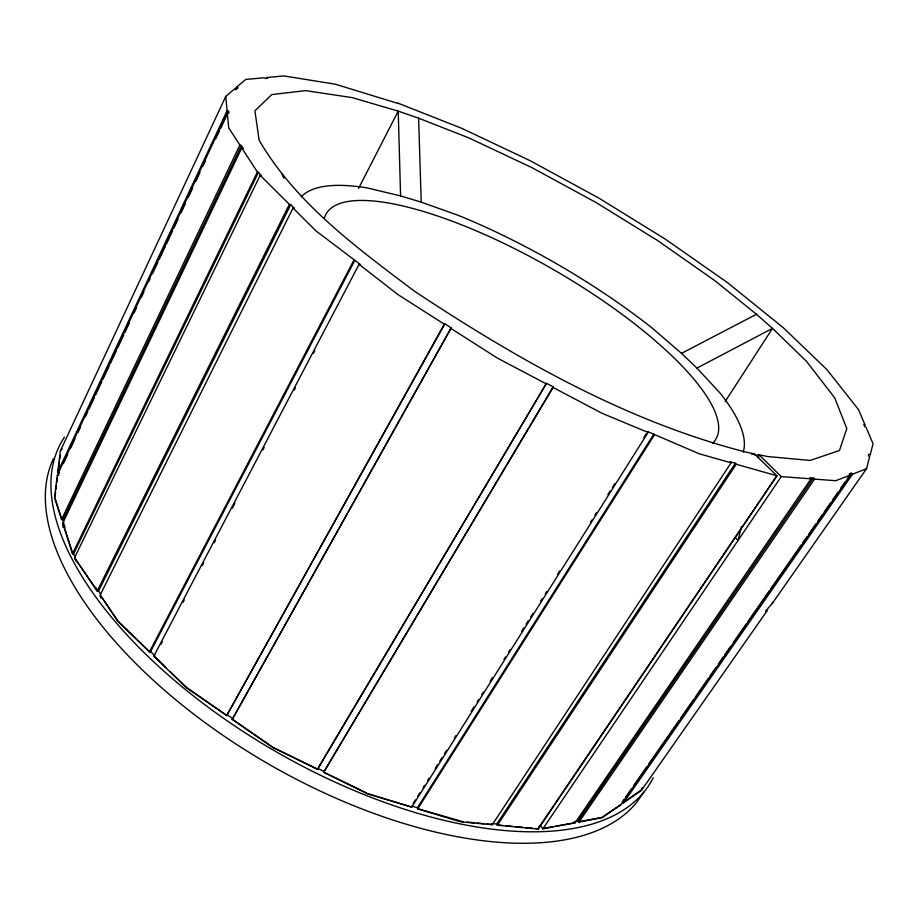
<?xml version="1.0" encoding="UTF-8"?>
<svg xmlns="http://www.w3.org/2000/svg" width="919" height="919" viewBox="0 0 919 919"><rect width="100%" height="100%" fill="white"/><g stroke="black" fill="none" stroke-linecap="round" stroke-linejoin="round"><path stroke-width="1.38" d="M653.8 434.159L417.444 807.767L417.663 808.915L460.442 821.781L492.239 824.745L731.099 462.808L699.302 453.814L647.585 431.562L648.067 432.458L411.758 807.135L367.933 793.959L323.637 772.351L553.089 387.473L553.135 386.819L546.472 383.303L318.571 767.193M100.86 598.039L100.045 595.282L293.035 208.05L315.872 230.807L360.122 264.35L359.065 264.35L153.818 656.177L186.362 687.676L226.694 715.591L444.279 324.177L444.876 323.833L451.195 327.876L232.22 719.428L272.932 747.606L317.572 769.387L546.472 383.303M235.459 89.74L236.677 87.144L238.067 87.891L236.792 88.971L235.402 88.224L225.764 96.392L227.108 110.705L228.624 111.383L228.808 113.393L227.303 112.715L57.323 475.169L54.531 497.593L61.539 519.522L62.997 519.798L63.779 522.256M58.425 469.494L58.069 472.32L58.977 473.848L59.115 472.699L57.702 472.194L60.355 450.93L225.764 96.392M55.083 496.294L55.611 492.102M55.956 489.299L56.484 485.094M56.829 482.303L57.346 478.098M58.77 466.657L59.298 462.406M59.655 459.58L60.183 455.33M624.012 799.496L622.37 801.85L623.507 802.838L641.416 790.397L766.722 611.353L768.02 608.252L772.144 603.611L866.537 468.713L869.673 456.697L868.329 455.858L868.754 454.273L870.098 455.112L873.05 443.797L866.066 427.346L864.802 426.669L863.883 424.498L865.135 425.175L858.53 409.633L826.882 369.564L783.31 327.727L727.044 282.294L665.161 239.032L598.786 198.067L530.206 160.722L461.694 128.304L397.927 103.123L398.364 103.548L335.286 84.192L283.868 75.944L266.533 77.541L267.728 78.287L265.292 78.506L264.098 77.759L245.752 79.436L236.677 87.144M741.426 526.656L738.037 540.475L735.097 537.385M758.37 457.547L759.048 454.79L767.549 456.525L810.167 460.442L839.484 450.471L846.801 428.553L834.693 397.835L806.468 361.316L772.511 328.37L756.463 314.275L715.016 280.789L657.682 240.594L595.994 202.479L532.204 167.775L468.621 137.793L418.616 118.183L398.226 111.119L352.241 97.632L305.636 90.625L271.783 94.554L254.908 110.82L259.101 140.159C296.171 203.673 356.928 247.808 414.549 291.254C516.938 359.088 625.873 421.201 745.631 452.045L754.407 453.837L776.9 475.755L538.247 829.041L497.397 825.228L496.765 824.033L491.608 823.55L492.239 824.745M553.135 386.819L323.637 772.351M317.572 769.387L317.848 768.422L323.902 771.386M766.032 610.469L766.32 609.619M642.209 787.686L641.106 790.156L623.208 802.586M641.416 790.397L642.519 787.916M57.702 472.194L227.108 110.705M63.388 463.601L67.65 454.503M70.706 448.001L74.967 438.903M78.023 432.401L80.458 427.209M85.341 416.812L87.776 411.609M88.994 409.012L94.485 397.307M95.702 394.711L101.802 381.718M103.02 379.122L109.12 366.118M110.337 363.522L116.426 350.518M117.655 347.922L123.743 334.93M124.961 332.333L129.234 323.235M134.117 312.828L136.552 307.635M141.434 297.239L143.869 292.035M148.74 281.639L149.969 279.043M152.405 273.839L157.896 262.145M159.113 259.549L165.213 246.545M166.431 243.949L172.519 230.956M173.748 228.349L178.01 219.25M181.066 212.76L185.328 203.662M188.372 197.16L192.645 188.062M195.69 181.56L199.963 172.462M203.007 165.971L205.454 160.768M215.816 138.677L219.469 130.877M220.698 128.281L228.624 111.383M61.539 519.522L239.87 145.03L228.728 127.879L227.303 112.715M62.997 519.798L241.387 145.57L239.87 145.03M241.387 145.57L243.259 148.453L241.754 147.925L62.71 523.198L63.124 527.414M75.071 556.903L73.554 553.904L72.498 553.812L257.389 171.979L241.754 147.925M73.554 553.904L258.469 172.301L257.389 171.979M258.469 172.301L261.249 175.609L260.169 175.299L74.508 557.799L76.38 561.658M100.699 594.214L98.551 591.066L97.184 591.078L289.347 204.374L260.169 175.299M98.551 591.066L290.714 204.673L289.347 204.374M358.525 188.498L398.226 111.119L400.581 195.908L421.224 202.146L458.11 215.299A255.689 74.485 30 0 1 652.134 328.014L681.507 353.367L696.924 368.094L719.979 392.953A255.689 74.485 30 0 1 743.161 452.114M100.412 595.282L117.724 621.221L149.441 651.927L353.815 260.284M149.441 651.927L150.567 651.582L354.872 260.272M160.94 644.38L162.272 641.841M182.915 602.439L184.248 599.889M202.237 565.576L203.57 563.037M214.23 542.692L215.563 540.154M232.22 508.379L234.885 503.302M262.857 449.919L264.19 447.369M294.172 390.173L295.504 387.634M313.482 353.321L314.815 350.771M226.694 715.591L444.876 323.833M232.22 719.428L451.195 327.876M539.464 826.25L538.247 829.041M772.144 603.611L773.155 601.842M413.068 803.574L415.365 799.932M417.651 796.302L419.949 792.672M423.004 787.824L424.532 785.4M427.588 780.553L429.116 778.129M435.227 768.433L437.513 764.792M439.81 761.162L442.096 757.52M444.394 753.89L446.68 750.26M454.319 738.141L455.847 735.717M471.125 711.478L474.181 706.631M477.237 701.783L478.765 699.359M481.82 694.511L483.348 692.087M490.218 681.186L492.515 677.544M503.968 659.371L505.496 656.947M508.552 652.099L510.079 649.676M521.544 631.502L523.83 627.872M526.127 624.231L528.414 620.601M530.711 616.959L532.997 613.329M540.636 601.21L542.164 598.786M545.22 593.938L546.748 591.514M557.442 574.547L559.74 570.917M590.297 522.44L591.825 520.016M594.88 515.168L596.408 512.745M607.861 494.571L610.159 490.941M612.445 487.3L614.742 483.67M643.771 437.616L646.057 433.986M417.663 808.915L654.294 435.055M725.16 401.557L772.511 328.37L696.924 368.094M496.765 824.033L735.326 463.233L736.234 464.256L776.9 475.755L538.029 828.731L535.214 828.467M497.397 825.228L736.234 464.256M542.807 828.881L781.276 476.593L811.006 478.845L575.087 822.792L542.807 828.881L540.211 825.113M575.432 821.414L578.028 820.931L813.372 478.075L814.567 479.121L835.773 480.717L850.592 474.939L849.248 473.963L851.224 473.193L852.556 474.17L866.537 468.713M578.028 820.931L578.97 822.068L814.567 479.121M625.655 797.129L631.399 788.893M633.857 785.354L646.976 766.503M648.619 764.149L678.969 720.565M680.611 718.21L693.73 699.359M695.373 697.004L708.503 678.165M710.134 675.81L715.878 667.562M718.336 664.023L723.264 656.959M724.907 654.604L730.639 646.356M733.109 642.818L746.228 623.978M747.871 621.623L769.192 590.986M770.834 588.631L801.184 545.047M802.827 542.692L806.928 536.811M808.571 534.444L815.946 523.853M817.588 521.487L822.516 514.422M824.148 512.067L830.719 502.647M832.35 500.292L838.094 492.044M840.552 488.506L845.48 481.441M847.123 479.086L851.224 473.193M578.97 822.068L602.117 817.703L621.003 804.584L850.592 474.939M623.507 802.838L852.556 474.17M643.782 792.212L636.419 802.712A339.134 163.513 30 0 1 262.754 760.656A339.134 163.513 30 0 1 53.382 458.776M60.355 450.93L62.044 448.817M766.722 611.353L765.745 611.33M681.507 353.367L756.463 314.275M153.818 656.177L154.943 655.821L150.567 651.582M543.991 828.306L552.411 826.721M555.214 826.192L575.087 822.792M578.729 821.77L601.842 817.416L621.003 804.584M751.581 454.239L754.407 453.837M754.798 455.376L759.048 454.79L781.276 476.593M813.372 478.075L809.8 477.8L811.006 478.845M463.084 821.724L417.605 808.617M467.231 822.114L474.135 822.758M476.892 823.01L483.796 823.654M486.553 823.918L492.079 824.435M497.236 824.917L502.865 825.446M505.68 825.71L512.71 826.365M515.525 826.629L522.555 827.284M525.369 827.548L532.4 828.203M63.87 523.416L62.71 523.198L72.498 553.812M293.035 208.05L294.402 208.349L290.714 204.673M400.581 195.908L367.129 187.913A255.689 74.485 30 0 0 301.283 196.804M735.326 463.233L730.18 461.775L731.099 462.808M367.933 793.671L411.758 807.135M411.54 805.997L417.444 807.767M57.323 475.169L58.747 475.674M648.067 432.458L601.819 413.182L553.089 387.473M324.97 772.707L366.67 793.051M317.641 769.134L273.069 747.388L232.415 719.244M546.414 383.958L497.259 358.019L450.609 328.221M444.279 324.177L398.111 294.677L359.065 264.35M227.43 714.913L232.955 718.727M226.89 715.419L186.614 687.527L170.36 671.8M149.728 651.835L118.057 621.175L101.205 596.454M154.116 656.074L166.305 667.872M574.134 821.666L574.846 822.505M97.54 591.078L74.508 557.799L97.184 591.078M65.042 527.115L63.101 523.279L72.877 553.847M95.599 587.241L96.897 589.791M282.179 174.346L283.799 178.286M54.91 497.696L61.918 519.591M418.616 118.183L421.224 202.146M324.177 218.733A225.063 65.398 30 0 1 554.18 270.025A225.063 65.398 30 0 1 712.558 443.28M653.248 777.704A340.248 161.606 30 0 1 275.149 751.179A340.248 161.606 30 0 1 64.456 437.122"/></g></svg>
